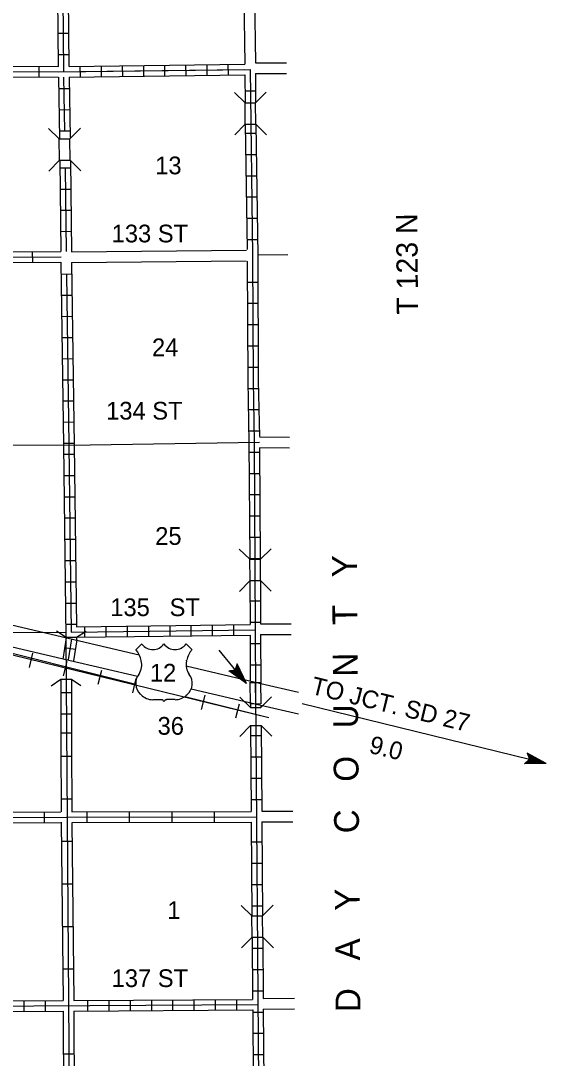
# Model space of a CAD drawing. Extents: x 1605906 to 2219167, y 16348238 to 16763675.
# Drawn here: x 1895649 to 1910474, y 16494134 to 16523413 of the extents above; entities that cross this region are included whole.
import ezdxf

# ---------------------------------------------------------------- set-up
doc = ezdxf.new("R2010")
doc.units = 0
for name, color, linetype in [('L10', 7, 'Continuous'), ('L11', 7, 'Continuous'), ('L13', 7, 'Continuous'), ('L14', 7, 'Continuous'), ('L15', 7, 'Continuous'), ('L18', 7, 'Continuous'), ('L28', 7, 'Continuous'), ('L3', 7, 'Continuous'), ('L30', 7, 'Continuous'), ('L4', 7, 'Continuous'), ('L5', 7, 'Continuous'), ('L51', 7, 'Continuous'), ('L8', 7, 'Continuous'), ('L9', 7, 'Continuous')]:
    doc.layers.add(name, color=color, linetype=linetype)

msp = doc.modelspace()

# ---------------------------------------------------------------- linework, layer by layer
at = {"layer": 'L10'}
for p, q in [((1897084, 16516889), (1902017, 16516939)), ((1897084, 16516588), (1902009, 16516639))]:
    msp.add_line(p, q, dxfattribs=at)
at = {"layer": 'L11'}
for p, q in [((1901909, 16527181), (1901968, 16522189)), ((1902209, 16527180), (1902267, 16522222)), ((1901967, 16522197), (1901967, 16522189))]:
    msp.add_line(p, q, dxfattribs=at)
at = {"layer": 'L13'}
msp.add_line((1891868, 16506147), (1896914, 16506155), dxfattribs=at)
at = {"layer": 'L15'}
for p, q in [((1894142, 16505830), (1902651, 16503747)), ((1895892, 16505164), (1895992, 16505564)), ((1896859, 16504922), (1896959, 16505330)), ((1897059, 16505339), (1897059, 16505339)), ((1897084, 16505314), (1897084, 16505314)), ((1897834, 16504689), (1897934, 16505089)), ((1898809, 16504447), (1898909, 16504855)), ((1900751, 16503972), (1900851, 16504380)), ((1901717, 16503739), (1901817, 16504139))]:
    msp.add_line(p, q, dxfattribs=at)
for points in [[(1894159, 16505880), (1898892, 16504689)], [(1900276, 16504339), (1902651, 16503747)]]:
    msp.add_lwpolyline(points, dxfattribs=at)
at = {"layer": 'L18'}
for p, q in [((1901976, 16521097), (1901676, 16521389)), ((1902276, 16521097), (1902576, 16521397)), ((1901976, 16521097), (1902276, 16521097)), ((1901984, 16520497), (1901976, 16521097)), ((1902284, 16520497), (1902276, 16521097)), ((1896734, 16520080), (1896434, 16520372)), ((1897034, 16520080), (1897334, 16520380)), ((1901984, 16520497), (1901684, 16520189)), ((1901984, 16520497), (1902284, 16520497)), ((1902284, 16520497), (1902584, 16520197)), ((1896734, 16520080), (1897034, 16520080)), ((1896742, 16519480), (1896734, 16520080)), ((1897042, 16519480), (1897034, 16520080)), ((1896742, 16519480), (1896442, 16519172)), ((1896742, 16519480), (1897042, 16519480)), ((1897042, 16519480), (1897342, 16519180)), ((1902109, 16508214), (1901809, 16508505)), ((1902409, 16508214), (1902709, 16508514)), ((1902109, 16508214), (1902409, 16508214)), ((1902117, 16507614), (1902109, 16508214)), ((1902417, 16507614), (1902409, 16508214)), ((1902117, 16507614), (1901817, 16507305)), ((1902117, 16507614), (1902417, 16507614)), ((1902417, 16507614), (1902717, 16507314)), ((1902126, 16504034), (1901826, 16504326)), ((1902426, 16504034), (1902726, 16504334)), ((1902126, 16504034), (1902426, 16504034)), ((1902134, 16503522), (1901834, 16503214)), ((1902134, 16503522), (1902434, 16503522)), ((1902434, 16503522), (1902734, 16503222)), ((1902167, 16498155), (1901867, 16498447)), ((1902467, 16498155), (1902767, 16498455)), ((1902167, 16498155), (1902467, 16498155)), ((1902176, 16497555), (1902167, 16498155)), ((1902476, 16497555), (1902467, 16498155)), ((1902176, 16497555), (1901876, 16497247)), ((1902176, 16497555), (1902476, 16497555)), ((1902476, 16497555), (1902776, 16497255))]:
    msp.add_line(p, q, dxfattribs=at)
for points in [[(1896659, 16506197), (1896934, 16506013), (1897226, 16506013), (1897492, 16506188)], [(1896509, 16504647), (1896784, 16504830), (1897076, 16504830), (1897342, 16504655)]]:
    msp.add_lwpolyline(points, dxfattribs=at)
at = {"layer": 'L28'}
for p, q in [((1902017, 16504714), (1901242, 16505655)), ((1901517, 16505072), (1901701, 16505097)), ((1902017, 16504714), (1901517, 16505072)), ((1901942, 16504772), (1901559, 16505064)), ((1901909, 16504822), (1901576, 16505064)), ((1901859, 16504880), (1901609, 16505072)), ((1901826, 16504930), (1901642, 16505080)), ((1901751, 16505005), (1901659, 16505080)), ((1901734, 16505030), (1901692, 16505080)), ((1901751, 16505264), (1901701, 16505097)), ((1901734, 16505064), (1901717, 16505097)), ((1901784, 16505014), (1901726, 16505105)), ((1901851, 16504947), (1901734, 16505130)), ((1901842, 16504922), (1901742, 16505047)), ((1901809, 16504955), (1901742, 16505047)), ((1902017, 16504714), (1901751, 16505264)), ((1901934, 16504822), (1901751, 16505205)), ((1901884, 16504880), (1901751, 16505164)), ((1901976, 16504772), (1901759, 16505222))]:
    msp.add_line(p, q, dxfattribs=at)
at = {"layer": 'L3'}
for p, q in [((1898901, 16505672), (1899067, 16505830)), ((1900476, 16505672), (1900317, 16505830)), ((1899051, 16505355), (1899051, 16505355)), ((1900326, 16505347), (1900326, 16505364)), ((1898976, 16504964), (1898984, 16504972)), ((1900401, 16504964), (1900401, 16504964)), ((1899034, 16504397), (1899017, 16504405)), ((1899376, 16504255), (1899617, 16504255)), ((1900001, 16504255), (1899759, 16504255)), ((1900317, 16504380), (1900342, 16504397))]:
    msp.add_line(p, q, dxfattribs=at)
for points in [[(1881472, 16509135), (1886362, 16507872), (1891607, 16506638), (1897007, 16505372), (1898938, 16504917)], [(1900458, 16504556), (1902426, 16504097)]]:
    msp.add_lwpolyline(points, dxfattribs=at)
for centre, radius, start, end in [((1898300, 16505192), 765, 12.2898, 38.4098), ((1899375, 16506046), 380, 215.6859, 325.8081), ((1900004, 16506046), 380, 214.1946, 324.6567), ((1901078, 16505193), 765, 141.5921, 166.9359), ((1898603, 16505234), 461, 326.0856, 14.9121), ((1900776, 16505234), 461, 166.7494, 215.1852), ((1899303, 16504711), 413, 141.5648, 226.8935), ((1900075, 16504711), 413, 310.3398, 38.2936), ((1899376, 16504725), 472, 224.0239, 270.001), ((1899612, 16504174), 78.7, 10.3707, 90.0011), ((1899767, 16504174), 78.7, 90.0011, 169.6314), ((1900003, 16504725), 472, 270.0011, 311.9899)]:
    msp.add_arc(centre, radius, start, end, dxfattribs=at)
at = {"layer": 'L4'}
for p, q in [((1897001, 16511439), (1902384, 16511522)), ((1892784, 16511447), (1897001, 16511439))]:
    msp.add_line(p, q, dxfattribs=at)
at = {"layer": 'L5'}
for points in [[(1881631, 16509714), (1886506, 16508455), (1891744, 16507222), (1897144, 16505956), (1898991, 16505521)], [(1900316, 16505205), (1902424, 16504714)]]:
    msp.add_lwpolyline(points, dxfattribs=at)
at = {"layer": 'L51'}
for p, q in [((1902267, 16522222), (1903150, 16522222)), ((1902267, 16521922), (1903150, 16521922)), ((1902351, 16516805), (1903184, 16516814)), ((1902384, 16511672), (1903234, 16511664)), ((1902384, 16511372), (1903234, 16511364)), ((1902417, 16506397), (1903276, 16506397)), ((1902417, 16506097), (1903276, 16506097)), ((1903592, 16504149), (1909999, 16502579)), ((1910474, 16502454), (1909932, 16502746)), ((1909932, 16502746), (1909999, 16502579)), ((1910407, 16502479), (1909965, 16502713)), ((1910349, 16502496), (1909974, 16502696)), ((1909857, 16502446), (1909999, 16502579)), ((1910474, 16502454), (1909857, 16502446)), ((1910382, 16502463), (1909899, 16502463)), ((1910324, 16502488), (1909907, 16502479)), ((1910249, 16502496), (1909932, 16502504)), ((1910199, 16502521), (1909957, 16502521)), ((1910090, 16502538), (1909965, 16502538)), ((1910274, 16502513), (1909990, 16502663)), ((1910199, 16502546), (1909999, 16502629)), ((1910474, 16502454), (1909999, 16502579)), ((1910057, 16502546), (1909999, 16502554)), ((1910107, 16502554), (1910007, 16502596)), ((1910040, 16502571), (1910007, 16502588)), ((1910215, 16502521), (1910057, 16502563)), ((1910165, 16502538), (1910057, 16502563)), ((1902451, 16501105), (1903326, 16501105)), ((1902450, 16500805), (1903326, 16500805)), ((1902484, 16495822), (1903367, 16495830)), ((1902492, 16495522), (1903367, 16495530))]:
    msp.add_line(p, q, dxfattribs=at)
for points in [[(1902424, 16504714), (1903486, 16504466)], [(1902426, 16504097), (1903488, 16503850)]]:
    msp.add_lwpolyline(points, dxfattribs=at)
at = {"layer": 'L8'}
for p, q in [((1896867, 16521972), (1896734, 16532664)), ((1896717, 16522122), (1896651, 16527147)), ((1897018, 16522122), (1896951, 16527097)), ((1896701, 16523064), (1897001, 16523064)), ((1896709, 16522464), (1897009, 16522464)), ((1896160, 16522124), (1896159, 16521826)), ((1897318, 16522125), (1897322, 16521827)), ((1897914, 16522133), (1897918, 16521835)), ((1898511, 16522141), (1898515, 16521843)), ((1899107, 16522150), (1899111, 16521851)), ((1899704, 16522158), (1899708, 16521859)), ((1900300, 16522166), (1900304, 16521867)), ((1900897, 16522174), (1900901, 16521875)), ((1901493, 16522182), (1901497, 16521883)), ((1896723, 16521499), (1897021, 16521503)), ((1901976, 16521439), (1902276, 16521439)), ((1896731, 16520902), (1897030, 16520906)), ((1896740, 16520305), (1897038, 16520310)), ((1901992, 16520239), (1902292, 16520239)), ((1902001, 16519639), (1902301, 16519639)), ((1897053, 16519252), (1896754, 16519248)), ((1902009, 16519039), (1902309, 16519039)), ((1897060, 16518655), (1896762, 16518652)), ((1902009, 16518439), (1902309, 16518439)), ((1897068, 16518059), (1896770, 16518055)), ((1902017, 16517839), (1902317, 16517839)), ((1897076, 16517462), (1896778, 16517458)), ((1902026, 16517239), (1902326, 16517239)), ((1897088, 16516257), (1896789, 16516253)), ((1902034, 16516039), (1902334, 16516039)), ((1897095, 16515660), (1896797, 16515656)), ((1902042, 16515439), (1902342, 16515439)), ((1897103, 16515064), (1896805, 16515060)), ((1902042, 16514839), (1902342, 16514839)), ((1897111, 16514467), (1896812, 16514463)), ((1902042, 16514239), (1902342, 16514239)), ((1897118, 16513871), (1896820, 16513867)), ((1902051, 16513639), (1902351, 16513639)), ((1897126, 16513274), (1896828, 16513270)), ((1902059, 16513039), (1902359, 16513039)), ((1897134, 16512677), (1896836, 16512674)), ((1902067, 16512439), (1902367, 16512439)), ((1897142, 16512081), (1896843, 16512077)), ((1902076, 16511839), (1902376, 16511839)), ((1897149, 16511484), (1896851, 16511480)), ((1902084, 16511239), (1902384, 16511239)), ((1897151, 16511172), (1896851, 16511172)), ((1902092, 16510639), (1902392, 16510639)), ((1897159, 16510572), (1896859, 16510572)), ((1902092, 16510039), (1902392, 16510039)), ((1897167, 16509972), (1896867, 16509972)), ((1902092, 16509439), (1902392, 16509439)), ((1897176, 16509372), (1896876, 16509372)), ((1902101, 16508839), (1902401, 16508839)), ((1897184, 16508772), (1896884, 16508772)), ((1897192, 16508172), (1896892, 16508172)), ((1902101, 16508239), (1902401, 16508239)), ((1897201, 16507572), (1896901, 16507572)), ((1897209, 16506972), (1896909, 16506972)), ((1902109, 16507039), (1902409, 16507039)), ((1897217, 16506372), (1896917, 16506372)), ((1897451, 16506314), (1897451, 16506014)), ((1898051, 16506322), (1898051, 16506022)), ((1898651, 16506322), (1898651, 16506022)), ((1899251, 16506330), (1899251, 16506030)), ((1899851, 16506339), (1899851, 16506039)), ((1900451, 16506347), (1900451, 16506047)), ((1901051, 16506355), (1901051, 16506055)), ((1901651, 16506364), (1901651, 16506064)), ((1902117, 16506439), (1902417, 16506439)), ((1896885, 16505730), (1897180, 16505682)), ((1902117, 16505839), (1902417, 16505839)), ((1902117, 16505239), (1902417, 16505239)), ((1897084, 16504447), (1896784, 16504447)), ((1902423, 16504729), (1902125, 16504728)), ((1902276, 16504439), (1902376, 16490347)), ((1902126, 16504167), (1902126, 16504034)), ((1902426, 16504133), (1902128, 16504131)), ((1902426, 16504097), (1902426, 16504034)), ((1897084, 16503847), (1896784, 16503847)), ((1897090, 16503313), (1896790, 16503313)), ((1902134, 16503522), (1902151, 16501097)), ((1902434, 16503522), (1902451, 16501105)), ((1902134, 16503239), (1902434, 16503239)), ((1902142, 16502639), (1902442, 16502639)), ((1902142, 16502039), (1902442, 16502039)), ((1902151, 16501439), (1902451, 16501439)), ((1902150, 16500797), (1902167, 16498155)), ((1902450, 16500805), (1902467, 16498155)), ((1902159, 16500239), (1902459, 16500239)), ((1902159, 16499639), (1902459, 16499639)), ((1902167, 16499039), (1902467, 16499039)), ((1902167, 16498439), (1902467, 16498439)), ((1902175, 16497555), (1902184, 16495797)), ((1902475, 16497555), (1902484, 16495822)), ((1902176, 16497239), (1902476, 16497239)), ((1902184, 16496639), (1902484, 16496639)), ((1902184, 16496039), (1902484, 16496039)), ((1895734, 16495755), (1895734, 16495455)), ((1896334, 16495764), (1896334, 16495464)), ((1897534, 16495772), (1897534, 16495472)), ((1898134, 16495772), (1898134, 16495472)), ((1898734, 16495772), (1898734, 16495472)), ((1899334, 16495780), (1899334, 16495480)), ((1899934, 16495780), (1899934, 16495480)), ((1900534, 16495789), (1900534, 16495489)), ((1901134, 16495789), (1901134, 16495489)), ((1901734, 16495797), (1901734, 16495497)), ((1902192, 16495497), (1902224, 16490530)), ((1902192, 16495439), (1902492, 16495439)), ((1902492, 16495522), (1902526, 16490539)), ((1902192, 16494839), (1902492, 16494839)), ((1902201, 16494239), (1902501, 16494239))]:
    msp.add_line(p, q, dxfattribs=at)
for points in [[(1891684, 16522147), (1896717, 16522122)], [(1897018, 16522122), (1901968, 16522189)], [(1897320, 16521976), (1901961, 16522039)], [(1902117, 16522039), (1902184, 16516789), (1902201, 16513264), (1902234, 16511514), (1902276, 16504439)], [(1891686, 16521847), (1896717, 16521822)], [(1891983, 16521996), (1896717, 16521972)], [(1896717, 16521822), (1896742, 16520089)], [(1896889, 16520308), (1896867, 16521824)], [(1897017, 16521822), (1901967, 16521889)], [(1897017, 16521822), (1897042, 16520114)], [(1901967, 16521889), (1901976, 16521097)], [(1902267, 16521922), (1902276, 16521097)], [(1901984, 16520497), (1902034, 16516955)], [(1902284, 16520497), (1902334, 16516789), (1902351, 16513264), (1902384, 16511680)], [(1896751, 16519472), (1896784, 16516897)], [(1897051, 16519455), (1897084, 16516889)], [(1896904, 16519250), (1896934, 16516899)], [(1896784, 16516597), (1896851, 16511439)], [(1897084, 16516588), (1897151, 16511439)], [(1902034, 16516630), (1902051, 16513264), (1902084, 16511514), (1902109, 16508222)], [(1896938, 16516255), (1897001, 16511441)], [(1896851, 16511439), (1896916, 16506009)], [(1897001, 16511439), (1897067, 16506155), (1902251, 16506222)], [(1897151, 16511439), (1897217, 16506305)], [(1902384, 16511364), (1902401, 16508222)], [(1902109, 16507605), (1902117, 16506372)], [(1902409, 16507614), (1902417, 16506397)], [(1897217, 16506305), (1902117, 16506372)], [(1896933, 16505995), (1896836, 16505401)], [(1897081, 16505971), (1896984, 16505377)], [(1897229, 16505946), (1897133, 16505353)], [(1897226, 16506013), (1902117, 16506072)], [(1897226, 16506013), (1897226, 16505937)], [(1902117, 16506072), (1902124, 16504784)], [(1902417, 16506097), (1902424, 16504714)], [(1896776, 16504830), (1896784, 16502985)], [(1897076, 16504830), (1897084, 16502984)], [(1902127, 16504131), (1902124, 16504748)], [(1902277, 16504132), (1902274, 16504749)], [(1902427, 16504133), (1902424, 16504749)], [(1886476, 16500655), (1886526, 16495555), (1902334, 16495647)], [(1891926, 16495739), (1896843, 16495764)], [(1897143, 16495764), (1902184, 16495797)], [(1891926, 16495439), (1896842, 16495464)], [(1897142, 16495464), (1902192, 16495497)]]:
    msp.add_lwpolyline(points, dxfattribs=at)
at = {"layer": 'L9'}
for p, q in [((1894783, 16516736), (1896785, 16516747)), ((1895326, 16516889), (1896784, 16516897)), ((1895975, 16516892), (1895977, 16516593)), ((1895326, 16516589), (1896784, 16516597)), ((1897092, 16502647), (1896792, 16502647)), ((1897101, 16501447), (1896801, 16501447)), ((1896309, 16501089), (1896309, 16500789)), ((1897509, 16501089), (1897509, 16500789)), ((1898709, 16501089), (1898709, 16500789)), ((1899909, 16501097), (1899909, 16500797)), ((1901109, 16501097), (1901109, 16500797)), ((1897109, 16500247), (1896809, 16500247)), ((1897117, 16499047), (1896817, 16499047)), ((1897126, 16497847), (1896826, 16497847)), ((1897142, 16496647), (1896842, 16496647)), ((1897159, 16494247), (1896859, 16494247))]:
    msp.add_line(p, q, dxfattribs=at)
for points in [[(1886293, 16521905), (1891534, 16521997), (1896717, 16521972), (1902117, 16522039)], [(1896917, 16506005), (1897034, 16490647)], [(1896784, 16502985), (1896792, 16501089)], [(1897084, 16502984), (1897092, 16501089)], [(1891734, 16500922), (1896942, 16500939), (1902309, 16500947)], [(1891893, 16501072), (1896784, 16501089)], [(1897092, 16501089), (1902151, 16501097)], [(1891893, 16500772), (1896792, 16500789)], [(1896792, 16500797), (1896843, 16495764)], [(1897092, 16500789), (1902150, 16500797)], [(1897092, 16500780), (1897143, 16495764)], [(1896842, 16495464), (1896867, 16490528)], [(1897142, 16495464), (1897167, 16490530)]]:
    msp.add_lwpolyline(points, dxfattribs=at)

# ---------------------------------------------------------------- texts
at = {"layer": 'L14'}
for s, p in [('13', (1899442, 16519080)), ('24', (1899351, 16513947)), ('25', (1899442, 16508622)), ('36', (1899509, 16503264)), ('1', (1899784, 16498064))]:
    msp.add_text(s, height=500, rotation=360, dxfattribs=at).set_placement(p)
at = {"layer": 'L3'}
msp.add_text('12', height=500, rotation=360, dxfattribs=at).set_placement((1899292, 16504764))
at = {"layer": 'L30'}
for s, p in [('133 ST', (1898214, 16517158)), ('134 ST', (1898058, 16512158)), ('135   ST', (1898175, 16506611)), ('137 ST', (1898214, 16496144))]:
    msp.add_text(s, height=500, rotation=360, dxfattribs=at).set_placement(p)
at = {"layer": 'L51'}
for s, height, rotation, p in [('T 123 N', 600, 90.4692, (1906859, 16515122)), ('D   A   Y      C   O   U   N   T   Y', 700, 90.4692, (1905234, 16495439)), ('TO JCT. SD 27', 499.99, 346.2772, (1903808, 16504424)), ('9.0', 500, 346.2772, (1905449, 16502758))]:
    msp.add_text(s, height=height, rotation=rotation, dxfattribs=at).set_placement(p)

doc.saveas('drawing.dxf')
